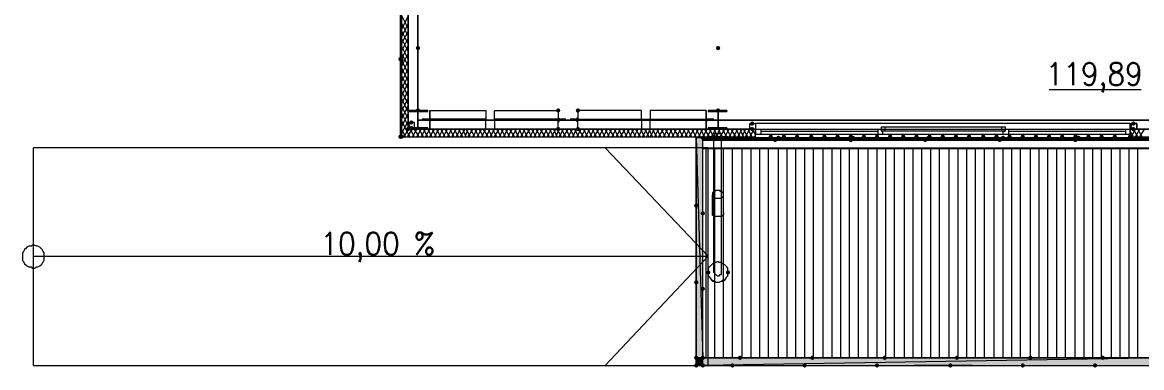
# Model space of a CAD drawing. Header units: millimetres. Extents: x 0 to 420, y 0 to 297.
# Drawn here: x 94.61 to 137.86, y 96.35 to 109.71 of the extents above; entities that cross this region are included whole.
import ezdxf

# ---------------------------------------------------------------- set-up
doc = ezdxf.new("R2010")
doc.units = ezdxf.units.MM
doc.styles.get("Standard").update_dxf_attribs({"font": 'STANDARD'})

msp = doc.modelspace()

# ---------------------------------------------------------------- hatches: boundary and pattern name
h = msp.add_hatch(color=7)
h.paths.add_polyline_path([(109.262333, 123.317), (109.22, 123.317), (109.262333, 105.240667)], flags=0)
h.paths.add_polyline_path([(109.22, 123.317), (109.262333, 105.240667), (109.22, 105.240667)], flags=0)
for color, points in [(7, [(109.982, 108.712), (109.957129, 108.652204), (109.897333, 108.627333), (109.837538, 108.652204), (109.812667, 108.712), (109.837537, 108.771796), (109.897333, 108.796667), (109.957129, 108.771796)]), (7, [(121.581333, 108.712), (121.556462, 108.652204), (121.496667, 108.627333), (121.436871, 108.652204), (121.412, 108.712), (121.436871, 108.771796), (121.496667, 108.796667), (121.556462, 108.771796)]), (254, [(109.304667, 108.288667), (109.279796, 108.228871), (109.22, 108.204), (109.160204, 108.228871), (109.135333, 108.288667), (109.160204, 108.348462), (109.22, 108.373333), (109.279796, 108.348463)]), (254, [(109.347, 108.246333), (109.322129, 108.186537), (109.262333, 108.161667), (109.202538, 108.186537), (109.177667, 108.246333), (109.202537, 108.306129), (109.262333, 108.331), (109.322129, 108.306129)]), (7, [(109.982, 106.299), (109.957129, 106.239204), (109.897333, 106.214333), (109.837538, 106.239204), (109.812667, 106.299), (109.837537, 106.358796), (109.897333, 106.383667), (109.957129, 106.358796)]), (7, [(115.400667, 106.299), (115.375796, 106.239204), (115.316, 106.214333), (115.256204, 106.239204), (115.231333, 106.299), (115.256204, 106.358796), (115.316, 106.383667), (115.375796, 106.358796)]), (7, [(116.162667, 106.299), (116.137796, 106.239204), (116.078, 106.214333), (116.018204, 106.239204), (115.993333, 106.299), (116.018204, 106.358796), (116.078, 106.383667), (116.137796, 106.358796)]), (7, [(121.581333, 106.299), (121.556462, 106.239204), (121.496667, 106.214333), (121.436871, 106.239204), (121.412, 106.299), (121.436871, 106.358796), (121.496667, 106.383667), (121.556462, 106.358796)]), (7, [(109.601, 105.579333), (109.576129, 105.519537), (109.516333, 105.494667), (109.456537, 105.519537), (109.431667, 105.579333), (109.456537, 105.639129), (109.516333, 105.664), (109.576129, 105.639129)]), (7, [(109.728, 105.833333), (109.703129, 105.773538), (109.643333, 105.748667), (109.583537, 105.773538), (109.558667, 105.833333), (109.583537, 105.893129), (109.643333, 105.918), (109.703129, 105.893129)]), (7, [(109.728, 105.621667), (109.703129, 105.561871), (109.643333, 105.537), (109.583537, 105.561871), (109.558667, 105.621667), (109.583537, 105.681462), (109.643333, 105.706333), (109.703129, 105.681463)]), (7, [(115.400667, 105.579333), (115.375796, 105.519537), (115.316, 105.494667), (115.256204, 105.519537), (115.231333, 105.579333), (115.256204, 105.639129), (115.316, 105.664), (115.375796, 105.639129)]), (7, [(116.162667, 105.579333), (116.137796, 105.519537), (116.078, 105.494667), (116.018204, 105.519537), (115.993333, 105.579333), (116.018204, 105.639129), (116.078, 105.664), (116.137796, 105.639129)]), (7, [(122.893667, 105.791), (122.868796, 105.731204), (122.809, 105.706333), (122.749204, 105.731204), (122.724333, 105.791), (122.749204, 105.850796), (122.809, 105.875667), (122.868796, 105.850796)]), (7, [(122.893667, 105.579333), (122.868796, 105.519537), (122.809, 105.494667), (122.749204, 105.519537), (122.724333, 105.579333), (122.749204, 105.639129), (122.809, 105.664), (122.868796, 105.639129)]), (7, [(137.625667, 105.791), (137.600796, 105.731204), (137.541, 105.706333), (137.481204, 105.731204), (137.456333, 105.791), (137.481204, 105.850796), (137.541, 105.875667), (137.600796, 105.850796)]), (7, [(137.625667, 105.579333), (137.600796, 105.519537), (137.541, 105.494667), (137.481204, 105.519537), (137.456333, 105.579333), (137.481204, 105.639129), (137.541, 105.664), (137.600796, 105.639129)]), (254, [(109.304667, 105.283), (109.279796, 105.223204), (109.22, 105.198333), (109.160204, 105.223204), (109.135333, 105.283), (109.160204, 105.342796), (109.22, 105.367667), (109.279796, 105.342796)]), (254, [(109.304667, 105.283), (109.279796, 105.223204), (109.22, 105.198333), (109.160204, 105.223204), (109.135333, 105.283), (109.160204, 105.342796), (109.22, 105.367667), (109.279796, 105.342796)]), (7, [(109.347, 105.283), (109.322129, 105.223204), (109.262333, 105.198333), (109.202538, 105.223204), (109.177667, 105.283), (109.202537, 105.342796), (109.262333, 105.367667), (109.322129, 105.342796)]), (254, [(120.988667, 105.240667), (120.963796, 105.180871), (120.904, 105.156), (120.844204, 105.180871), (120.819333, 105.240667), (120.844204, 105.300462), (120.904, 105.325333), (120.963796, 105.300463)]), (254, [(120.988667, 105.240667), (120.963796, 105.180871), (120.904, 105.156), (120.844204, 105.180871), (120.819333, 105.240667), (120.844204, 105.300462), (120.904, 105.325333), (120.963796, 105.300463)]), (254, [(120.988667, 105.240667), (120.963796, 105.180871), (120.904, 105.156), (120.844204, 105.180871), (120.819333, 105.240667), (120.844204, 105.300462), (120.904, 105.325333), (120.963796, 105.300463)]), (254, [(120.988667, 105.240667), (120.963796, 105.180871), (120.904, 105.156), (120.844204, 105.180871), (120.819333, 105.240667), (120.844204, 105.300462), (120.904, 105.325333), (120.963796, 105.300463)]), (254, [(120.988667, 105.240667), (120.963796, 105.180871), (120.904, 105.156), (120.844204, 105.180871), (120.819333, 105.240667), (120.844204, 105.300462), (120.904, 105.325333), (120.963796, 105.300463)]), (7, [(123.613333, 105.283), (123.588463, 105.223204), (123.528667, 105.198333), (123.468871, 105.223204), (123.444, 105.283), (123.468871, 105.342796), (123.528667, 105.367667), (123.588462, 105.342796)]), (254, [(123.782667, 105.156), (123.757796, 105.096204), (123.698, 105.071333), (123.638204, 105.096204), (123.613333, 105.156), (123.638204, 105.215796), (123.698, 105.240667), (123.757796, 105.215796)]), (254, [(123.909667, 105.240667), (123.884796, 105.180871), (123.825, 105.156), (123.765204, 105.180871), (123.740333, 105.240667), (123.765204, 105.300462), (123.825, 105.325333), (123.884796, 105.300463)]), (254, [(123.909667, 105.240667), (123.884796, 105.180871), (123.825, 105.156), (123.765204, 105.180871), (123.740333, 105.240667), (123.765204, 105.300462), (123.825, 105.325333), (123.884796, 105.300463)]), (254, [(123.909667, 105.240667), (123.884796, 105.180871), (123.825, 105.156), (123.765204, 105.180871), (123.740333, 105.240667), (123.765204, 105.300462), (123.825, 105.325333), (123.884796, 105.300463)]), (7, [(124.121333, 105.283), (124.096463, 105.223204), (124.036667, 105.198333), (123.976871, 105.223204), (123.952, 105.283), (123.976871, 105.342796), (124.036667, 105.367667), (124.096462, 105.342796)]), (7, [(124.629333, 105.283), (124.604462, 105.223204), (124.544667, 105.198333), (124.484871, 105.223204), (124.46, 105.283), (124.484871, 105.342796), (124.544667, 105.367667), (124.604462, 105.342796)]), (7, [(125.179667, 105.283), (125.154796, 105.223204), (125.095, 105.198333), (125.035204, 105.223204), (125.010333, 105.283), (125.035204, 105.342796), (125.095, 105.367667), (125.154796, 105.342796)]), (7, [(125.687667, 105.283), (125.662796, 105.223204), (125.603, 105.198333), (125.543204, 105.223204), (125.518333, 105.283), (125.543204, 105.342796), (125.603, 105.367667), (125.662796, 105.342796)]), (7, [(126.195667, 105.283), (126.170796, 105.223204), (126.111, 105.198333), (126.051204, 105.223204), (126.026333, 105.283), (126.051204, 105.342796), (126.111, 105.367667), (126.170796, 105.342796)]), (7, [(126.703667, 105.283), (126.678796, 105.223204), (126.619, 105.198333), (126.559204, 105.223204), (126.534333, 105.283), (126.559204, 105.342796), (126.619, 105.367667), (126.678796, 105.342796)]), (254, [(126.703667, 105.156), (126.678796, 105.096204), (126.619, 105.071333), (126.559204, 105.096204), (126.534333, 105.156), (126.559204, 105.215796), (126.619, 105.240667), (126.678796, 105.215796)]), (254, [(126.788333, 105.240667), (126.763463, 105.180871), (126.703667, 105.156), (126.643871, 105.180871), (126.619, 105.240667), (126.643871, 105.300462), (126.703667, 105.325333), (126.763462, 105.300463)]), (254, [(126.788333, 105.240667), (126.763463, 105.180871), (126.703667, 105.156), (126.643871, 105.180871), (126.619, 105.240667), (126.643871, 105.300462), (126.703667, 105.325333), (126.763462, 105.300463)]), (254, [(126.788333, 105.240667), (126.763463, 105.180871), (126.703667, 105.156), (126.643871, 105.180871), (126.619, 105.240667), (126.643871, 105.300462), (126.703667, 105.325333), (126.763462, 105.300463)]), (7, [(127.211667, 105.283), (127.186796, 105.223204), (127.127, 105.198333), (127.067204, 105.223204), (127.042333, 105.283), (127.067204, 105.342796), (127.127, 105.367667), (127.186796, 105.342796)]), (7, [(127.719667, 105.283), (127.694796, 105.223204), (127.635, 105.198333), (127.575204, 105.223204), (127.550333, 105.283), (127.575204, 105.342796), (127.635, 105.367667), (127.694796, 105.342796)]), (7, [(128.227667, 105.283), (128.202796, 105.223204), (128.143, 105.198333), (128.083204, 105.223204), (128.058333, 105.283), (128.083204, 105.342796), (128.143, 105.367667), (128.202796, 105.342796)]), (7, [(128.735667, 105.283), (128.710796, 105.223204), (128.651, 105.198333), (128.591204, 105.223204), (128.566333, 105.283), (128.591204, 105.342796), (128.651, 105.367667), (128.710796, 105.342796)]), (7, [(129.243667, 105.283), (129.218796, 105.223204), (129.159, 105.198333), (129.099204, 105.223204), (129.074333, 105.283), (129.099204, 105.342796), (129.159, 105.367667), (129.218796, 105.342796)]), (254, [(129.582333, 105.156), (129.557463, 105.096204), (129.497667, 105.071333), (129.437871, 105.096204), (129.413, 105.156), (129.437871, 105.215796), (129.497667, 105.240667), (129.557462, 105.215796)]), (254, [(129.709333, 105.240667), (129.684463, 105.180871), (129.624667, 105.156), (129.564871, 105.180871), (129.54, 105.240667), (129.564871, 105.300462), (129.624667, 105.325333), (129.684462, 105.300463)]), (254, [(129.709333, 105.240667), (129.684463, 105.180871), (129.624667, 105.156), (129.564871, 105.180871), (129.54, 105.240667), (129.564871, 105.300462), (129.624667, 105.325333), (129.684462, 105.300463)]), (254, [(129.709333, 105.240667), (129.684463, 105.180871), (129.624667, 105.156), (129.564871, 105.180871), (129.54, 105.240667), (129.564871, 105.300462), (129.624667, 105.325333), (129.684462, 105.300463)]), (7, [(129.751667, 105.283), (129.726796, 105.223204), (129.667, 105.198333), (129.607204, 105.223204), (129.582333, 105.283), (129.607204, 105.342796), (129.667, 105.367667), (129.726796, 105.342796)]), (7, [(130.259667, 105.283), (130.234796, 105.223204), (130.175, 105.198333), (130.115204, 105.223204), (130.090333, 105.283), (130.115204, 105.342796), (130.175, 105.367667), (130.234796, 105.342796)]), (7, [(130.767667, 105.283), (130.742796, 105.223204), (130.683, 105.198333), (130.623204, 105.223204), (130.598333, 105.283), (130.623204, 105.342796), (130.683, 105.367667), (130.742796, 105.342796)]), (7, [(131.275667, 105.283), (131.250796, 105.223204), (131.191, 105.198333), (131.131204, 105.223204), (131.106333, 105.283), (131.131204, 105.342796), (131.191, 105.367667), (131.250796, 105.342796)]), (7, [(131.826, 105.283), (131.801129, 105.223204), (131.741333, 105.198333), (131.681538, 105.223204), (131.656667, 105.283), (131.681537, 105.342796), (131.741333, 105.367667), (131.801129, 105.342796)]), (7, [(132.334, 105.283), (132.309129, 105.223204), (132.249333, 105.198333), (132.189538, 105.223204), (132.164667, 105.283), (132.189537, 105.342796), (132.249333, 105.367667), (132.309129, 105.342796)]), (254, [(132.461, 105.156), (132.436129, 105.096204), (132.376333, 105.071333), (132.316538, 105.096204), (132.291667, 105.156), (132.316537, 105.215796), (132.376333, 105.240667), (132.436129, 105.215796)]), (254, [(132.588, 105.240667), (132.563129, 105.180871), (132.503333, 105.156), (132.443537, 105.180871), (132.418667, 105.240667), (132.443537, 105.300462), (132.503333, 105.325333), (132.563129, 105.300463)]), (254, [(132.588, 105.240667), (132.563129, 105.180871), (132.503333, 105.156), (132.443537, 105.180871), (132.418667, 105.240667), (132.443537, 105.300462), (132.503333, 105.325333), (132.563129, 105.300463)]), (254, [(132.588, 105.240667), (132.563129, 105.180871), (132.503333, 105.156), (132.443537, 105.180871), (132.418667, 105.240667), (132.443537, 105.300462), (132.503333, 105.325333), (132.563129, 105.300463)]), (7, [(132.842, 105.283), (132.817129, 105.223204), (132.757333, 105.198333), (132.697538, 105.223204), (132.672667, 105.283), (132.697537, 105.342796), (132.757333, 105.367667), (132.817129, 105.342796)]), (7, [(133.35, 105.283), (133.325129, 105.223204), (133.265333, 105.198333), (133.205537, 105.223204), (133.180667, 105.283), (133.205537, 105.342796), (133.265333, 105.367667), (133.325129, 105.342796)]), (7, [(133.858, 105.283), (133.833129, 105.223204), (133.773333, 105.198333), (133.713538, 105.223204), (133.688667, 105.283), (133.713537, 105.342796), (133.773333, 105.367667), (133.833129, 105.342796)]), (7, [(134.366, 105.283), (134.341129, 105.223204), (134.281333, 105.198333), (134.221538, 105.223204), (134.196667, 105.283), (134.221537, 105.342796), (134.281333, 105.367667), (134.341129, 105.342796)]), (7, [(134.874, 105.283), (134.849129, 105.223204), (134.789333, 105.198333), (134.729537, 105.223204), (134.704667, 105.283), (134.729537, 105.342796), (134.789333, 105.367667), (134.849129, 105.342796)]), (7, [(135.382, 105.283), (135.357129, 105.223204), (135.297333, 105.198333), (135.237538, 105.223204), (135.212667, 105.283), (135.237537, 105.342796), (135.297333, 105.367667), (135.357129, 105.342796)]), (254, [(135.382, 105.156), (135.357129, 105.096204), (135.297333, 105.071333), (135.237538, 105.096204), (135.212667, 105.156), (135.237537, 105.215796), (135.297333, 105.240667), (135.357129, 105.215796)]), (254, [(135.466667, 105.240667), (135.441796, 105.180871), (135.382, 105.156), (135.322204, 105.180871), (135.297333, 105.240667), (135.322204, 105.300462), (135.382, 105.325333), (135.441796, 105.300463)]), (254, [(135.509, 105.240667), (135.484129, 105.180871), (135.424333, 105.156), (135.364537, 105.180871), (135.339667, 105.240667), (135.364537, 105.300462), (135.424333, 105.325333), (135.484129, 105.300463)]), (254, [(135.509, 105.240667), (135.484129, 105.180871), (135.424333, 105.156), (135.364537, 105.180871), (135.339667, 105.240667), (135.364537, 105.300462), (135.424333, 105.325333), (135.484129, 105.300463)]), (7, [(135.89, 105.283), (135.865129, 105.223204), (135.805333, 105.198333), (135.745538, 105.223204), (135.720667, 105.283), (135.745537, 105.342796), (135.805333, 105.367667), (135.865129, 105.342796)]), (7, [(136.398, 105.283), (136.373129, 105.223204), (136.313333, 105.198333), (136.253537, 105.223204), (136.228667, 105.283), (136.253537, 105.342796), (136.313333, 105.367667), (136.373129, 105.342796)]), (7, [(136.906, 105.283), (136.881129, 105.223204), (136.821333, 105.198333), (136.761538, 105.223204), (136.736667, 105.283), (136.761537, 105.342796), (136.821333, 105.367667), (136.881129, 105.342796)]), (7, [(137.498667, 105.283), (137.473796, 105.223204), (137.414, 105.198333), (137.354204, 105.223204), (137.329333, 105.283), (137.354204, 105.342796), (137.414, 105.367667), (137.473796, 105.342796)]), (254, [(120.734667, 102.616), (120.709796, 102.556204), (120.65, 102.531333), (120.590204, 102.556204), (120.565333, 102.616), (120.590204, 102.675796), (120.65, 102.700667), (120.709796, 102.675796)]), (254, [(120.988667, 102.319667), (120.963796, 102.259871), (120.904, 102.235), (120.844204, 102.259871), (120.819333, 102.319667), (120.844204, 102.379462), (120.904, 102.404333), (120.963796, 102.379463)]), (7, [(121.200333, 100.033667), (121.175463, 99.973871), (121.115667, 99.949), (121.055871, 99.973871), (121.031, 100.033667), (121.055871, 100.093462), (121.115667, 100.118333), (121.175462, 100.093463)]), (7, [(121.962333, 100.033667), (121.937463, 99.973871), (121.877667, 99.949), (121.817871, 99.973871), (121.793, 100.033667), (121.817871, 100.093462), (121.877667, 100.118333), (121.937462, 100.093463)]), (254, [(120.734667, 99.652667), (120.709796, 99.592871), (120.65, 99.568), (120.590204, 99.592871), (120.565333, 99.652667), (120.590204, 99.712462), (120.65, 99.737333), (120.709796, 99.712463)]), (254, [(120.988667, 99.398667), (120.963796, 99.338871), (120.904, 99.314), (120.844204, 99.338871), (120.819333, 99.398667), (120.844204, 99.458462), (120.904, 99.483333), (120.963796, 99.458463)]), (254, [(120.734667, 96.731667), (120.709796, 96.671871), (120.65, 96.647), (120.590204, 96.671871), (120.565333, 96.731667), (120.590204, 96.791462), (120.65, 96.816333), (120.709796, 96.791463)]), (254, [(120.734667, 96.731667), (120.709796, 96.671871), (120.65, 96.647), (120.590204, 96.671871), (120.565333, 96.731667), (120.590204, 96.791462), (120.65, 96.816333), (120.709796, 96.791463)]), (254, [(120.734667, 96.435333), (120.709796, 96.375538), (120.65, 96.350667), (120.590204, 96.375538), (120.565333, 96.435333), (120.590204, 96.495129), (120.65, 96.52), (120.709796, 96.495129)]), (254, [(120.734667, 96.435333), (120.709796, 96.375538), (120.65, 96.350667), (120.590204, 96.375538), (120.565333, 96.435333), (120.590204, 96.495129), (120.65, 96.52), (120.709796, 96.495129)]), (254, [(120.734667, 96.435333), (120.709796, 96.375538), (120.65, 96.350667), (120.590204, 96.375538), (120.565333, 96.435333), (120.590204, 96.495129), (120.65, 96.52), (120.709796, 96.495129)]), (254, [(120.734667, 96.435333), (120.709796, 96.375538), (120.65, 96.350667), (120.590204, 96.375538), (120.565333, 96.435333), (120.590204, 96.495129), (120.65, 96.52), (120.709796, 96.495129)]), (7, [(120.65, 96.731667), (120.65, 96.435333), (120.904, 96.731667)]), (7, [(120.904, 96.731667), (120.65, 96.435333), (120.904, 96.435333)]), (254, [(120.988667, 96.731667), (120.963796, 96.671871), (120.904, 96.647), (120.844204, 96.671871), (120.819333, 96.731667), (120.844204, 96.791462), (120.904, 96.816333), (120.963796, 96.791463)]), (254, [(120.988667, 96.731667), (120.963796, 96.671871), (120.904, 96.647), (120.844204, 96.671871), (120.819333, 96.731667), (120.844204, 96.791462), (120.904, 96.816333), (120.963796, 96.791463)]), (254, [(120.988667, 96.435333), (120.963796, 96.375538), (120.904, 96.350667), (120.844204, 96.375538), (120.819333, 96.435333), (120.844204, 96.495129), (120.904, 96.52), (120.963796, 96.495129)]), (254, [(122.131667, 96.435333), (122.106796, 96.375538), (122.047, 96.350667), (121.987204, 96.375538), (121.962333, 96.435333), (121.987204, 96.495129), (122.047, 96.52), (122.106796, 96.495129)]), (254, [(122.428, 96.731667), (122.403129, 96.671871), (122.343333, 96.647), (122.283537, 96.671871), (122.258667, 96.731667), (122.283537, 96.791462), (122.343333, 96.816333), (122.403129, 96.791463)]), (254, [(124.925667, 96.435333), (124.900796, 96.375538), (124.841, 96.350667), (124.781204, 96.375538), (124.756333, 96.435333), (124.781204, 96.495129), (124.841, 96.52), (124.900796, 96.495129)]), (254, [(125.222, 96.731667), (125.197129, 96.671871), (125.137333, 96.647), (125.077538, 96.671871), (125.052667, 96.731667), (125.077537, 96.791462), (125.137333, 96.816333), (125.197129, 96.791463)]), (254, [(127.719667, 96.435333), (127.694796, 96.375538), (127.635, 96.350667), (127.575204, 96.375538), (127.550333, 96.435333), (127.575204, 96.495129), (127.635, 96.52), (127.694796, 96.495129)]), (254, [(128.016, 96.731667), (127.991129, 96.671871), (127.931333, 96.647), (127.871537, 96.671871), (127.846667, 96.731667), (127.871537, 96.791462), (127.931333, 96.816333), (127.991129, 96.791463)]), (254, [(130.556, 96.435333), (130.531129, 96.375538), (130.471333, 96.350667), (130.411537, 96.375538), (130.386667, 96.435333), (130.411537, 96.495129), (130.471333, 96.52), (130.531129, 96.495129)]), (254, [(130.81, 96.731667), (130.785129, 96.671871), (130.725333, 96.647), (130.665538, 96.671871), (130.640667, 96.731667), (130.665537, 96.791462), (130.725333, 96.816333), (130.785129, 96.791463)]), (254, [(133.35, 96.435333), (133.325129, 96.375538), (133.265333, 96.350667), (133.205537, 96.375538), (133.180667, 96.435333), (133.205537, 96.495129), (133.265333, 96.52), (133.325129, 96.495129)]), (254, [(133.646333, 96.731667), (133.621463, 96.671871), (133.561667, 96.647), (133.501871, 96.671871), (133.477, 96.731667), (133.501871, 96.791462), (133.561667, 96.816333), (133.621462, 96.791463)]), (254, [(136.144, 96.435333), (136.119129, 96.375538), (136.059333, 96.350667), (135.999538, 96.375538), (135.974667, 96.435333), (135.999537, 96.495129), (136.059333, 96.52), (136.119129, 96.495129)]), (254, [(136.440333, 96.731667), (136.415463, 96.671871), (136.355667, 96.647), (136.295871, 96.671871), (136.271, 96.731667), (136.295871, 96.791462), (136.355667, 96.816333), (136.415462, 96.791463)])]:
    msp.add_hatch(color=color).paths.add_polyline_path(points, flags=0)
h = msp.add_hatch(color=7)
h.paths.add_polyline_path([(120.65, 96.731667), (120.65, 105.240667), (120.904, 96.731667)], flags=0)
h.paths.add_polyline_path([(120.65, 105.240667), (120.904, 96.731667), (120.904, 105.240667)], flags=0)
h = msp.add_hatch(color=7)
h.paths.add_polyline_path([(382.947333, 105.156), (120.904, 105.156), (382.947333, 105.240667)], flags=0)
h.paths.add_polyline_path([(120.904, 105.156), (382.947333, 105.240667), (120.904, 105.240667)], flags=0)
h = msp.add_hatch(color=7)
h.paths.add_polyline_path([(120.904, 96.731667), (138.895667, 96.731667), (120.904, 96.435333)], flags=0)
h.paths.add_polyline_path([(138.895667, 96.731667), (120.904, 96.435333), (138.895667, 96.435333)], flags=0)

# ---------------------------------------------------------------- linework, layer by layer
at = {"color": 7, "lineweight": 0}
for points in [[(109.262333, 222.546333), (109.262333, 105.579333)], [(109.516333, 105.579333), (109.516333, 140.081)], [(109.22, 123.317), (109.22, 105.283), (109.22, 123.317), (109.262333, 105.283)], [(109.516333, 109.474), (109.262333, 109.982)], [(109.262333, 109.431667), (109.516333, 109.939667)], [(109.516333, 109.177667), (109.262333, 109.685667)], [(109.262333, 109.135333), (109.516333, 109.643333)], [(109.516333, 108.881333), (109.262333, 109.389333)], [(109.262333, 108.881333), (109.516333, 109.347)], [(109.262333, 108.585), (109.516333, 109.093)], [(109.516333, 108.585), (109.262333, 109.093)], [(109.262333, 108.288667), (109.516333, 108.796667)], [(109.516333, 108.288667), (109.262333, 108.796667)], [(109.262333, 107.992333), (109.516333, 108.500333)], [(109.516333, 108.034667), (109.262333, 108.500333)], [(109.516333, 107.738333), (109.262333, 108.246333)], [(109.262333, 107.696), (109.516333, 108.204)], [(109.516333, 107.442), (109.262333, 107.95)], [(109.262333, 107.399667), (109.516333, 107.907667)], [(109.516333, 107.145667), (109.262333, 107.653667)], [(109.262333, 107.145667), (109.516333, 107.611333)], [(109.262333, 106.849333), (109.516333, 107.357333)], [(109.516333, 106.849333), (109.262333, 107.357333)], [(109.262333, 106.553), (109.516333, 107.061)], [(109.516333, 106.553), (109.262333, 107.061)], [(134.281333, 107.103333), (137.837333, 107.103333)], [(109.262333, 106.256667), (109.516333, 106.764667)], [(109.516333, 106.256667), (109.262333, 106.764667)], [(109.262333, 105.960333), (109.516333, 106.468333)], [(109.516333, 106.002667), (109.262333, 106.468333)], [(109.516333, 105.706333), (109.262333, 106.214333)], [(109.262333, 105.664), (109.516333, 106.172)], [(109.558667, 106.299), (109.558667, 106.256667)], [(109.728, 106.299), (109.728, 106.256667)], [(109.897333, 106.299), (109.897333, 105.579333)], [(110.066667, 106.299), (110.066667, 106.256667)], [(110.363, 106.299), (112.522, 106.299), (112.522, 105.960333), (110.363, 105.960333), (110.066667, 105.960333), (110.320667, 105.960333), (110.363, 106.002667), (110.363, 106.299), (110.363, 105.960333)], [(110.236, 106.299), (110.236, 106.256667)], [(115.316, 106.299), (115.316, 106.002667), (115.358333, 106.002667), (115.358333, 105.960333), (115.612333, 105.960333)], [(115.612333, 105.960333), (115.316, 105.960333)], [(116.078, 106.299), (116.078, 106.002667), (116.035667, 106.002667), (116.035667, 105.960333), (115.781667, 105.960333)], [(115.781667, 105.960333), (116.078, 105.960333)], [(121.031, 106.299), (118.872, 106.299), (118.872, 105.960333), (121.031, 105.960333), (121.327333, 105.960333), (121.073333, 105.960333), (121.031, 106.002667), (121.031, 106.299), (121.031, 105.960333)], [(121.158, 106.299), (121.158, 106.256667)], [(121.327333, 106.299), (121.327333, 106.256667)], [(121.496667, 106.299), (121.496667, 105.579333)], [(121.666, 106.299), (121.666, 106.256667)], [(121.835333, 106.299), (121.835333, 106.256667)], [(109.431667, 105.579333), (109.262333, 105.918)], [(109.262333, 105.579333), (109.262333, 105.621667)], [(109.262333, 105.367667), (109.347, 105.579333)], [(109.347, 105.41), (109.262333, 105.579333)], [(109.262333, 105.283), (109.262333, 105.579333)], [(109.347, 105.579333), (109.516333, 105.875667)], [(109.347, 105.283), (109.516333, 105.537)], [(109.474, 105.494667), (109.431667, 105.579333)], [(109.516333, 105.537), (109.516333, 105.579333)], [(109.516333, 105.325333), (109.685667, 105.579333)], [(122.936, 105.579333), (109.516333, 105.579333)], [(109.558667, 105.621667), (109.558667, 105.579333)], [(109.770333, 105.283), (109.601, 105.579333)], [(109.685667, 105.283), (109.855, 105.579333)], [(109.728, 105.621667), (109.728, 105.579333)], [(109.939667, 105.283), (109.770333, 105.579333)], [(109.855, 105.283), (110.024333, 105.579333)], [(110.109, 105.283), (109.939667, 105.579333)], [(110.024333, 105.283), (110.193667, 105.579333)], [(110.363, 105.579333), (112.522, 105.579333), (112.522, 105.918), (110.363, 105.918), (110.066667, 105.918), (110.320667, 105.918), (110.363, 105.875667), (110.363, 105.579333), (110.363, 105.918)], [(110.066667, 105.621667), (110.066667, 105.579333)], [(110.278333, 105.283), (110.109, 105.579333)], [(110.193667, 105.283), (110.363, 105.579333)], [(110.236, 105.621667), (110.236, 105.579333)], [(110.447667, 105.283), (110.278333, 105.579333)], [(110.363, 105.283), (110.532333, 105.579333)], [(110.617, 105.283), (110.447667, 105.579333)], [(110.532333, 105.283), (110.701667, 105.579333)], [(110.786333, 105.283), (110.617, 105.579333)], [(110.701667, 105.283), (110.871, 105.579333)], [(110.955667, 105.283), (110.786333, 105.579333)], [(110.871, 105.283), (111.040333, 105.579333)], [(111.125, 105.283), (110.955667, 105.579333)], [(111.040333, 105.283), (111.209667, 105.579333)], [(111.294333, 105.283), (111.125, 105.579333)], [(111.209667, 105.283), (111.379, 105.579333)], [(111.463667, 105.283), (111.294333, 105.579333)], [(111.379, 105.283), (111.548333, 105.579333)], [(111.633, 105.283), (111.463667, 105.579333)], [(111.548333, 105.283), (111.717667, 105.579333)], [(111.76, 105.283), (111.633, 105.579333)], [(111.717667, 105.283), (111.844667, 105.579333)], [(111.929333, 105.283), (111.76, 105.579333)], [(111.844667, 105.283), (112.014, 105.579333)], [(112.098667, 105.283), (111.929333, 105.579333)], [(112.014, 105.283), (112.183333, 105.579333)], [(112.268, 105.283), (112.098667, 105.579333)], [(112.183333, 105.283), (112.352667, 105.579333)], [(112.437333, 105.283), (112.268, 105.579333)], [(112.352667, 105.283), (112.522, 105.579333)], [(112.606667, 105.283), (112.437333, 105.579333)], [(112.522, 105.283), (112.691333, 105.579333)], [(112.776, 105.283), (112.606667, 105.579333)], [(112.691333, 105.283), (112.860667, 105.579333)], [(112.945333, 105.283), (112.776, 105.579333)], [(112.860667, 105.283), (113.03, 105.579333)], [(113.114667, 105.283), (112.945333, 105.579333)], [(113.03, 105.283), (113.199333, 105.579333)], [(113.284, 105.283), (113.114667, 105.579333)], [(113.199333, 105.283), (113.368667, 105.579333)], [(113.453333, 105.283), (113.284, 105.579333)], [(113.368667, 105.283), (113.538, 105.579333)], [(113.622667, 105.283), (113.453333, 105.579333)], [(113.538, 105.283), (113.707333, 105.579333)], [(113.792, 105.283), (113.622667, 105.579333)], [(113.707333, 105.283), (113.876667, 105.579333)], [(113.961333, 105.283), (113.792, 105.579333)], [(113.876667, 105.283), (114.046, 105.579333)], [(114.130667, 105.283), (113.961333, 105.579333)], [(114.046, 105.283), (114.215333, 105.579333)], [(114.3, 105.283), (114.130667, 105.579333)], [(114.215333, 105.283), (114.384667, 105.579333)], [(114.469333, 105.283), (114.3, 105.579333)], [(114.384667, 105.283), (114.554, 105.579333)], [(114.638667, 105.283), (114.469333, 105.579333)], [(114.554, 105.283), (114.723333, 105.579333)], [(114.808, 105.283), (114.638667, 105.579333)], [(114.723333, 105.283), (114.892667, 105.579333)], [(114.977333, 105.283), (114.808, 105.579333)], [(114.892667, 105.283), (115.062, 105.579333)], [(115.146667, 105.283), (114.977333, 105.579333)], [(115.062, 105.283), (115.231333, 105.579333)], [(115.273667, 105.283), (115.146667, 105.579333)], [(115.231333, 105.283), (115.358333, 105.579333)], [(115.443, 105.283), (115.273667, 105.579333)], [(115.612333, 105.918), (115.316, 105.918)], [(115.316, 105.579333), (115.316, 105.875667), (115.358333, 105.875667), (115.358333, 105.918), (115.612333, 105.918)], [(115.358333, 105.283), (115.527667, 105.579333)], [(115.612333, 105.283), (115.443, 105.579333)], [(115.527667, 105.283), (115.697, 105.579333)], [(115.781667, 105.283), (115.612333, 105.579333)], [(115.697, 105.283), (115.866333, 105.579333)], [(115.781667, 105.918), (116.078, 105.918)], [(116.078, 105.579333), (116.078, 105.875667), (116.035667, 105.875667), (116.035667, 105.918), (115.781667, 105.918)], [(115.951, 105.283), (115.781667, 105.579333)], [(115.866333, 105.283), (116.035667, 105.579333)], [(116.120333, 105.283), (115.951, 105.579333)], [(116.035667, 105.283), (116.205, 105.579333)], [(116.289667, 105.283), (116.120333, 105.579333)], [(116.205, 105.283), (116.374333, 105.579333)], [(116.459, 105.283), (116.289667, 105.579333)], [(116.374333, 105.283), (116.543667, 105.579333)], [(116.628333, 105.283), (116.459, 105.579333)], [(116.543667, 105.283), (116.713, 105.579333)], [(116.797667, 105.283), (116.628333, 105.579333)], [(116.713, 105.283), (116.882333, 105.579333)], [(116.967, 105.283), (116.797667, 105.579333)], [(116.882333, 105.283), (117.051667, 105.579333)], [(117.136333, 105.283), (116.967, 105.579333)], [(117.051667, 105.283), (117.221, 105.579333)], [(117.305667, 105.283), (117.136333, 105.579333)], [(117.221, 105.283), (117.390333, 105.579333)], [(117.475, 105.283), (117.305667, 105.579333)], [(117.390333, 105.283), (117.559667, 105.579333)], [(117.644333, 105.283), (117.475, 105.579333)], [(117.559667, 105.283), (117.729, 105.579333)], [(117.813667, 105.283), (117.644333, 105.579333)], [(117.729, 105.283), (117.898333, 105.579333)], [(117.983, 105.283), (117.813667, 105.579333)], [(117.898333, 105.283), (118.067667, 105.579333)], [(118.152333, 105.283), (117.983, 105.579333)], [(118.067667, 105.283), (118.237, 105.579333)], [(118.321667, 105.283), (118.152333, 105.579333)], [(118.237, 105.283), (118.406333, 105.579333)], [(118.491, 105.283), (118.321667, 105.579333)], [(118.406333, 105.283), (118.575667, 105.579333)], [(118.660333, 105.283), (118.491, 105.579333)], [(118.575667, 105.283), (118.745, 105.579333)], [(118.829667, 105.283), (118.660333, 105.579333)], [(118.745, 105.283), (118.872, 105.579333)], [(118.956667, 105.283), (118.829667, 105.579333)], [(121.031, 105.579333), (118.872, 105.579333), (118.872, 105.918), (121.031, 105.918), (121.327333, 105.918), (121.073333, 105.918), (121.031, 105.875667), (121.031, 105.579333), (121.031, 105.918)], [(118.872, 105.283), (119.041333, 105.579333)], [(119.126, 105.283), (118.956667, 105.579333)], [(119.041333, 105.283), (119.210667, 105.579333)], [(119.295333, 105.283), (119.126, 105.579333)], [(119.210667, 105.283), (119.38, 105.579333)], [(119.464667, 105.283), (119.295333, 105.579333)], [(119.38, 105.283), (119.549333, 105.579333)], [(119.634, 105.283), (119.464667, 105.579333)], [(119.549333, 105.283), (119.718667, 105.579333)], [(119.803333, 105.283), (119.634, 105.579333)], [(119.718667, 105.283), (119.888, 105.579333)], [(119.972667, 105.283), (119.803333, 105.579333)], [(119.888, 105.283), (120.057333, 105.579333)], [(120.142, 105.283), (119.972667, 105.579333)], [(120.057333, 105.283), (120.226667, 105.579333)], [(120.311333, 105.283), (120.142, 105.579333)], [(120.226667, 105.283), (120.396, 105.579333)], [(120.480667, 105.283), (120.311333, 105.579333)], [(120.396, 105.283), (120.565333, 105.579333)], [(120.65, 105.283), (120.480667, 105.579333)], [(120.565333, 105.283), (120.734667, 105.579333)], [(120.819333, 105.283), (120.65, 105.579333)], [(120.734667, 105.283), (120.904, 105.579333)], [(120.988667, 105.283), (120.819333, 105.579333)], [(120.904, 105.283), (121.073333, 105.579333)], [(121.158, 105.283), (120.988667, 105.579333)], [(121.073333, 105.283), (121.242667, 105.579333)], [(121.158, 105.621667), (121.158, 105.579333)], [(121.327333, 105.283), (121.158, 105.579333)], [(121.242667, 105.283), (121.412, 105.579333)], [(121.327333, 105.621667), (121.327333, 105.579333)], [(121.496667, 105.283), (121.327333, 105.579333)], [(121.412, 105.283), (121.581333, 105.579333)], [(121.666, 105.283), (121.496667, 105.579333)], [(121.581333, 105.283), (121.750667, 105.579333)], [(121.666, 105.621667), (121.666, 105.579333)], [(121.835333, 105.283), (121.666, 105.579333)], [(121.750667, 105.283), (121.92, 105.579333)], [(121.835333, 105.621667), (121.835333, 105.579333)], [(122.004667, 105.283), (121.835333, 105.579333)], [(121.92, 105.283), (122.089333, 105.579333)], [(122.174, 105.283), (122.004667, 105.579333)], [(122.089333, 105.283), (122.258667, 105.579333)], [(122.343333, 105.283), (122.174, 105.579333)], [(122.258667, 105.283), (122.428, 105.579333)], [(122.470333, 105.283), (122.343333, 105.579333)], [(122.428, 105.283), (122.555, 105.579333)], [(122.639667, 105.283), (122.470333, 105.579333)], [(122.555, 105.283), (122.724333, 105.579333)], [(122.809, 105.283), (122.639667, 105.579333)], [(122.724333, 105.283), (122.893667, 105.579333)], [(122.936, 105.367667), (122.809, 105.579333)], [(130.175, 105.791), (122.936, 105.791), (122.936, 105.706333)], [(130.175, 105.791), (122.936, 105.791), (122.936, 105.706333)], [(122.936, 105.706333), (122.936, 105.579333), (130.175, 105.579333)], [(122.936, 105.706333), (122.936, 105.579333), (130.175, 105.579333)], [(122.936, 105.283), (122.936, 105.367667), (122.936, 105.579333)], [(122.936, 105.579333), (137.414, 105.579333)], [(122.936, 105.579333), (123.147667, 105.579333), (123.147667, 105.367667), (122.936, 105.367667)], [(123.147667, 105.579333), (127.677333, 105.579333)], [(127.762, 105.367667), (127.677333, 105.367667), (127.677333, 105.579333), (127.762, 105.579333)], [(127.762, 105.579333), (127.804333, 105.579333), (127.804333, 105.494667), (127.846667, 105.494667), (127.846667, 105.367667), (127.762, 105.367667)], [(127.931333, 105.664), (132.461, 105.664)], [(127.931333, 105.664), (132.461, 105.664)], [(127.931333, 105.579333), (132.461, 105.579333)], [(137.414, 105.706333), (137.414, 105.791), (130.175, 105.791)], [(137.414, 105.706333), (137.414, 105.791), (130.175, 105.791)], [(130.175, 105.579333), (137.414, 105.579333), (137.414, 105.706333)], [(130.175, 105.579333), (137.414, 105.579333), (137.414, 105.706333)], [(132.630333, 105.367667), (132.503333, 105.367667), (132.503333, 105.494667), (132.588, 105.494667), (132.588, 105.579333), (132.630333, 105.579333)], [(132.630333, 105.579333), (132.715, 105.579333), (132.715, 105.367667), (132.630333, 105.367667)], [(132.715, 105.579333), (137.244667, 105.579333)], [(137.414, 105.367667), (137.244667, 105.367667), (137.244667, 105.579333), (137.414, 105.579333)], [(137.414, 105.537), (137.456333, 105.579333)], [(137.414, 105.283), (137.414, 105.367667), (137.414, 105.579333)], [(140.335, 105.579333), (137.414, 105.579333)], [(137.456333, 105.283), (137.625667, 105.579333)], [(137.710333, 105.283), (137.541, 105.579333)], [(137.625667, 105.283), (137.795, 105.579333)], [(137.879667, 105.283), (137.710333, 105.579333)], [(137.795, 105.283), (137.964333, 105.579333)], [(109.262333, 105.283), (109.262333, 105.325333)], [(109.262333, 105.283), (122.936, 105.283)], [(109.431667, 105.283), (109.347, 105.41)], [(109.516333, 105.41), (109.474, 105.494667)], [(109.601, 105.283), (109.516333, 105.41)], [(109.516333, 105.283), (109.516333, 105.325333)], [(120.904, 96.731667), (120.904, 105.240667), (120.65, 105.240667), (120.65, 96.731667)], [(120.904, 96.731667), (120.904, 105.240667)], [(383.243667, 105.240667), (120.904, 105.240667), (383.243667, 105.240667), (120.904, 105.240667)], [(382.947333, 105.240667), (120.904, 105.240667)], [(383.243667, 105.240667), (382.947333, 105.240667), (120.904, 105.240667)], [(383.243667, 105.240667), (120.904, 105.240667), (120.904, 105.156)], [(120.904, 105.156), (382.947333, 105.156)], [(121.877667, 105.198333), (121.877667, 105.283), (121.835333, 105.283), (121.793, 105.283), (121.750667, 105.283), (121.666, 105.283), (121.623667, 105.283), (121.539, 105.283), (121.496667, 105.283), (121.412, 105.283), (121.369667, 105.283), (121.285, 105.283), (121.242667, 105.283), (121.200333, 105.283), (121.158, 105.283), (121.115667, 105.283), (121.115667, 105.198333)], [(121.877667, 105.198333), (121.835333, 105.198333), (121.793, 105.198333), (121.750667, 105.198333), (121.666, 105.198333), (121.623667, 105.198333), (121.539, 105.198333), (121.496667, 105.198333), (121.412, 105.198333), (121.369667, 105.198333), (121.285, 105.198333), (121.242667, 105.198333), (121.200333, 105.198333), (121.158, 105.198333), (121.115667, 105.198333)], [(121.327333, 100.033667), (121.327333, 105.325333)], [(121.623667, 100.033667), (121.623667, 105.325333)], [(122.893667, 105.283), (122.936, 105.325333)], [(122.936, 105.283), (122.936, 105.367667)], [(122.936, 105.283), (122.936, 105.198333), (137.414, 105.198333), (137.414, 105.283)], [(123.147667, 105.494667), (127.677333, 105.494667)], [(127.677333, 105.367667), (123.147667, 105.367667)], [(132.503333, 105.367667), (127.846667, 105.367667)], [(132.461, 105.494667), (127.931333, 105.494667)], [(132.715, 105.494667), (137.244667, 105.494667)], [(137.244667, 105.367667), (132.715, 105.367667)], [(137.541, 105.283), (137.414, 105.494667)], [(137.414, 105.283), (137.414, 105.367667)], [(137.414, 105.283), (140.335, 105.283)], [(95.038333, 96.435333), (95.038333, 104.859667)], [(95.038333, 96.435333), (121.115667, 96.435333), (121.115667, 104.859667), (95.038333, 104.859667)], [(121.115667, 100.668667), (117.136333, 104.859667)], [(121.285, 102.319667), (121.285, 103.039333)], [(121.708333, 102.319667), (121.708333, 103.039333)], [(121.708333, 102.319667), (121.708333, 102.277333), (121.666, 102.235), (121.623667, 102.192667), (121.581333, 102.192667), (121.539, 102.192667), (121.496667, 102.192667), (121.454333, 102.192667), (121.412, 102.192667), (121.369667, 102.192667), (121.327333, 102.235), (121.285, 102.235), (121.285, 102.277333), (121.285, 102.319667)], [(95.038333, 100.668667), (121.115667, 100.668667), (117.136333, 96.435333)], [(121.115667, 100.033667), (121.115667, 99.991333), (121.115667, 99.906667), (121.158, 99.864333), (121.200333, 99.779667), (121.242667, 99.737333), (121.285, 99.695), (121.369667, 99.695), (121.412, 99.652667), (121.496667, 99.652667), (121.539, 99.652667), (121.623667, 99.695), (121.666, 99.695), (121.750667, 99.737333), (121.793, 99.779667), (121.835333, 99.864333), (121.877667, 99.906667), (121.877667, 99.991333), (121.877667, 100.033667)], [(121.327333, 100.033667), (121.369667, 99.991333), (121.369667, 99.949), (121.412, 99.949), (121.454333, 99.906667), (121.496667, 99.906667), (121.539, 99.906667), (121.581333, 99.949), (121.623667, 99.949), (121.623667, 99.991333), (121.623667, 100.033667)], [(120.65, 96.435333), (120.65, 96.731667)], [(120.65, 96.435333), (138.895667, 96.435333), (138.895667, 96.731667), (156.252333, 96.731667)], [(138.895667, 96.731667), (120.904, 96.731667)], [(120.904, 96.435333), (138.895667, 96.435333)], [(131.318, 96.435333), (129.074333, 96.435333)]]:
    msp.add_lwpolyline(points, dxfattribs=at)
for points in [[(394.335, 222.25), (260.265333, 222.25), (260.265333, 191.219667), (243.586, 191.219667), (243.586, 222.25), (109.516333, 222.25), (109.516333, 105.579333), (243.586, 105.579333), (243.586, 136.609667), (260.265333, 136.609667), (260.265333, 105.579333), (394.335, 105.579333)], [(243.586, 221.869), (243.586, 191.219667), (260.265333, 191.219667), (260.265333, 221.869), (393.954, 221.869), (393.954, 105.918), (260.265333, 105.918), (260.265333, 136.609667), (243.586, 136.609667), (243.586, 105.918), (109.897333, 105.918), (109.897333, 221.869)], [(109.262333, 123.317), (109.22, 123.317), (109.262333, 105.240667)], [(109.22, 123.317), (109.262333, 105.240667), (109.22, 105.240667)], [(109.22, 123.317), (109.22, 105.283), (109.262333, 105.283), (109.262333, 123.317)], [(109.22, 123.317), (109.22, 105.240667), (109.262333, 105.240667), (109.262333, 123.317)], [(110.278333, 106.299), (109.516333, 106.299), (109.516333, 106.256667), (109.897333, 106.256667), (109.897333, 105.621667), (109.516333, 105.621667), (109.516333, 105.579333), (110.278333, 105.579333), (110.278333, 105.621667), (109.897333, 105.621667), (109.897333, 106.256667), (110.278333, 106.256667)], [(112.860667, 106.299), (115.316, 106.299), (115.316, 105.960333), (112.860667, 105.960333)], [(118.533333, 106.299), (116.078, 106.299), (116.078, 105.960333), (118.533333, 105.960333)], [(119.507, 105.918), (117.813667, 105.918), (117.813667, 105.960333), (119.507, 105.960333)], [(121.835333, 106.299), (121.115667, 106.299), (121.115667, 106.256667), (121.496667, 106.256667), (121.496667, 105.621667), (121.115667, 105.621667), (121.115667, 105.579333), (121.835333, 105.579333), (121.835333, 105.621667), (121.496667, 105.621667), (121.496667, 106.256667), (121.835333, 106.256667)], [(109.770333, 105.833333), (109.558667, 105.833333), (109.558667, 105.621667), (109.770333, 105.621667), (109.770333, 105.833333), (109.516333, 105.833333), (109.516333, 105.621667), (109.770333, 105.621667)], [(112.860667, 105.579333), (115.316, 105.579333), (115.316, 105.918), (112.860667, 105.918)], [(118.533333, 105.579333), (116.078, 105.579333), (116.078, 105.918), (118.533333, 105.918)], [(122.724333, 105.791), (122.936, 105.791), (122.936, 105.579333), (122.724333, 105.579333), (122.724333, 105.791), (122.936, 105.791), (122.936, 105.579333), (122.724333, 105.579333)], [(122.936, 105.579333), (122.936, 105.367667)], [(127.804333, 105.664), (127.931333, 105.664), (127.931333, 105.494667), (127.804333, 105.494667)], [(132.588, 105.494667), (132.461, 105.494667), (132.461, 105.664), (132.588, 105.664)], [(137.414, 105.791), (137.668, 105.791), (137.668, 105.579333), (137.414, 105.579333)], [(137.414, 105.579333), (137.414, 105.367667)], [(137.456333, 105.791), (137.456333, 105.579333), (137.668, 105.579333), (137.668, 105.791)], [(120.65, 96.731667), (120.65, 105.240667), (120.904, 96.731667)], [(120.65, 105.240667), (120.904, 96.731667), (120.904, 105.240667)], [(382.947333, 105.156), (120.904, 105.156), (382.947333, 105.240667)], [(120.904, 105.156), (382.947333, 105.240667), (120.904, 105.240667)], [(120.904, 105.198333), (138.895667, 105.198333), (138.895667, 104.817333), (120.904, 104.817333)], [(121.496667, 105.41), (121.539, 105.41), (121.581333, 105.41), (121.623667, 105.41), (121.623667, 105.367667), (121.623667, 105.325333), (121.623667, 105.283), (121.581333, 105.240667), (121.539, 105.240667), (121.496667, 105.240667), (121.454333, 105.240667), (121.412, 105.240667), (121.369667, 105.283), (121.369667, 105.325333), (121.327333, 105.325333), (121.369667, 105.325333), (121.369667, 105.367667), (121.369667, 105.41), (121.412, 105.41), (121.454333, 105.41)], [(382.947333, 97.324333), (382.947333, 96.731667), (120.904, 96.731667), (120.904, 97.324333), (120.904, 104.309333), (120.904, 104.859667), (382.947333, 104.859667), (382.947333, 104.309333)], [(121.539, 103.208667), (121.496667, 103.208667), (121.454333, 103.208667), (121.412, 103.208667), (121.369667, 103.166333), (121.327333, 103.124), (121.285, 103.124), (121.285, 103.081667), (121.285, 103.039333), (121.285, 102.997), (121.285, 102.954667), (121.327333, 102.954667), (121.369667, 102.912333), (121.412, 102.912333), (121.454333, 102.912333), (121.496667, 102.912333), (121.539, 102.912333), (121.581333, 102.912333), (121.623667, 102.912333), (121.666, 102.954667), (121.708333, 102.997), (121.708333, 103.039333), (121.708333, 103.081667), (121.666, 103.124), (121.623667, 103.166333), (121.581333, 103.166333), (121.581333, 103.208667)], [(95.461667, 100.668667), (95.461667, 100.711), (95.461667, 100.795667), (95.419333, 100.838), (95.377, 100.922667), (95.334667, 100.965), (95.292333, 101.007333), (95.207667, 101.049667), (95.165333, 101.049667), (95.080667, 101.092), (94.996, 101.092), (94.953667, 101.049667), (94.869, 101.049667), (94.784333, 101.007333), (94.742, 100.965), (94.699667, 100.922667), (94.657333, 100.838), (94.615, 100.795667), (94.615, 100.711), (94.615, 100.668667), (94.615, 100.584), (94.615, 100.499333), (94.657333, 100.457), (94.699667, 100.372333), (94.742, 100.33), (94.784333, 100.287667), (94.869, 100.245333), (94.953667, 100.245333), (94.996, 100.203), (95.080667, 100.203), (95.165333, 100.245333), (95.207667, 100.245333), (95.292333, 100.287667), (95.334667, 100.33), (95.377, 100.372333), (95.419333, 100.457), (95.461667, 100.499333), (95.461667, 100.584)], [(121.539, 100.414667), (121.496667, 100.457), (121.412, 100.414667), (121.369667, 100.414667), (121.285, 100.372333), (121.242667, 100.33), (121.200333, 100.287667), (121.158, 100.245333), (121.115667, 100.203), (121.115667, 100.118333), (121.115667, 100.033667), (121.115667, 99.991333), (121.115667, 99.906667), (121.158, 99.864333), (121.200333, 99.822), (121.242667, 99.737333), (121.285, 99.737333), (121.369667, 99.695), (121.412, 99.652667), (121.496667, 99.652667), (121.539, 99.652667), (121.623667, 99.695), (121.666, 99.737333), (121.750667, 99.737333), (121.793, 99.822), (121.835333, 99.864333), (121.877667, 99.906667), (121.877667, 99.991333), (121.877667, 100.033667), (121.877667, 100.118333), (121.877667, 100.203), (121.835333, 100.245333), (121.793, 100.287667), (121.750667, 100.33), (121.666, 100.372333), (121.623667, 100.414667)], [(120.65, 96.731667), (120.65, 96.435333), (120.904, 96.731667)], [(120.904, 96.731667), (120.65, 96.435333), (120.904, 96.435333)], [(120.904, 96.731667), (138.895667, 96.731667), (120.904, 96.435333)], [(138.895667, 96.731667), (120.904, 96.435333), (138.895667, 96.435333)], [(129.074333, 96.435333), (131.318, 96.435333)]]:
    msp.add_lwpolyline(points, close=True, dxfattribs=at)
at = {"color": 254, "lineweight": 0}
msp.add_lwpolyline([(243.586, 221.869), (109.897333, 221.869), (109.897333, 105.918), (243.586, 105.918), (243.586, 136.609667), (260.265333, 136.609667), (260.265333, 105.918), (393.954, 105.918), (393.954, 221.869), (260.265333, 221.869), (260.265333, 191.219667), (243.586, 191.219667)], close=True, dxfattribs=at)
at = {"color": 43, "lineweight": 0}
msp.add_lwpolyline([(109.516333, 140.081), (109.516333, 105.579333), (138.726333, 105.579333), (138.726333, 140.081)], close=True, dxfattribs=at)
at = {"color": 253, "lineweight": 0}
for points in [[(121.031, 96.731667), (121.031, 104.859667)], [(121.369667, 96.731667), (121.369667, 104.859667)], [(121.708333, 96.731667), (121.708333, 104.859667)], [(122.047, 96.731667), (122.047, 104.859667)], [(122.428, 96.731667), (122.428, 104.859667)], [(122.766667, 96.731667), (122.766667, 104.859667)], [(123.105333, 96.731667), (123.105333, 104.859667)], [(123.444, 96.731667), (123.444, 104.859667)], [(123.825, 96.731667), (123.825, 104.859667)], [(124.163667, 96.731667), (124.163667, 104.859667)], [(124.502333, 96.731667), (124.502333, 104.859667)], [(124.841, 96.731667), (124.841, 104.859667)], [(125.179667, 96.731667), (125.179667, 104.859667)], [(125.560667, 96.731667), (125.560667, 104.859667)], [(125.899333, 96.731667), (125.899333, 104.859667)], [(126.238, 96.731667), (126.238, 104.859667)], [(126.576667, 96.731667), (126.576667, 104.859667)], [(126.915333, 96.731667), (126.915333, 104.859667)], [(127.296333, 96.731667), (127.296333, 104.859667)], [(127.635, 96.731667), (127.635, 104.859667)], [(127.973667, 96.731667), (127.973667, 104.859667)], [(128.312333, 96.731667), (128.312333, 104.859667)], [(128.693333, 96.731667), (128.693333, 104.859667)], [(129.032, 96.731667), (129.032, 104.859667)], [(129.370667, 96.731667), (129.370667, 104.859667)], [(129.709333, 96.731667), (129.709333, 104.859667)], [(130.048, 96.731667), (130.048, 104.859667)], [(130.429, 96.731667), (130.429, 104.859667)], [(130.767667, 96.731667), (130.767667, 104.859667)], [(131.106333, 96.731667), (131.106333, 104.859667)], [(131.445, 96.731667), (131.445, 104.859667)], [(131.783667, 96.731667), (131.783667, 104.859667)], [(132.164667, 96.731667), (132.164667, 104.859667)], [(132.503333, 96.731667), (132.503333, 104.859667)], [(132.842, 96.731667), (132.842, 104.859667)], [(133.180667, 96.731667), (133.180667, 104.859667)], [(133.561667, 96.731667), (133.561667, 104.859667)], [(133.900333, 96.731667), (133.900333, 104.859667)], [(134.239, 96.731667), (134.239, 104.859667)], [(134.577667, 96.731667), (134.577667, 104.859667)], [(134.916333, 96.731667), (134.916333, 104.859667)], [(135.297333, 96.731667), (135.297333, 104.859667)], [(135.636, 96.731667), (135.636, 104.859667)], [(135.974667, 96.731667), (135.974667, 104.859667)], [(136.313333, 96.731667), (136.313333, 104.859667)], [(136.694333, 96.731667), (136.694333, 104.859667)], [(137.033, 96.731667), (137.033, 104.859667)], [(137.371667, 96.731667), (137.371667, 104.859667)], [(137.710333, 96.731667), (137.710333, 104.859667)]]:
    msp.add_lwpolyline(points, dxfattribs=at)

# ---------------------------------------------------------------- texts
at = {"color": 7, "char_height": 0.872032, "attachment_point": 1}
for s, insert, width in [('119,89', (134.154335, 108.144692), 3.052112), ('10,00 %', (106.129672, 101.583025), 4.28749067)]:
    msp.add_mtext(s, dxfattribs=dict(at, insert=insert, width=width))

doc.saveas('drawing.dxf')
